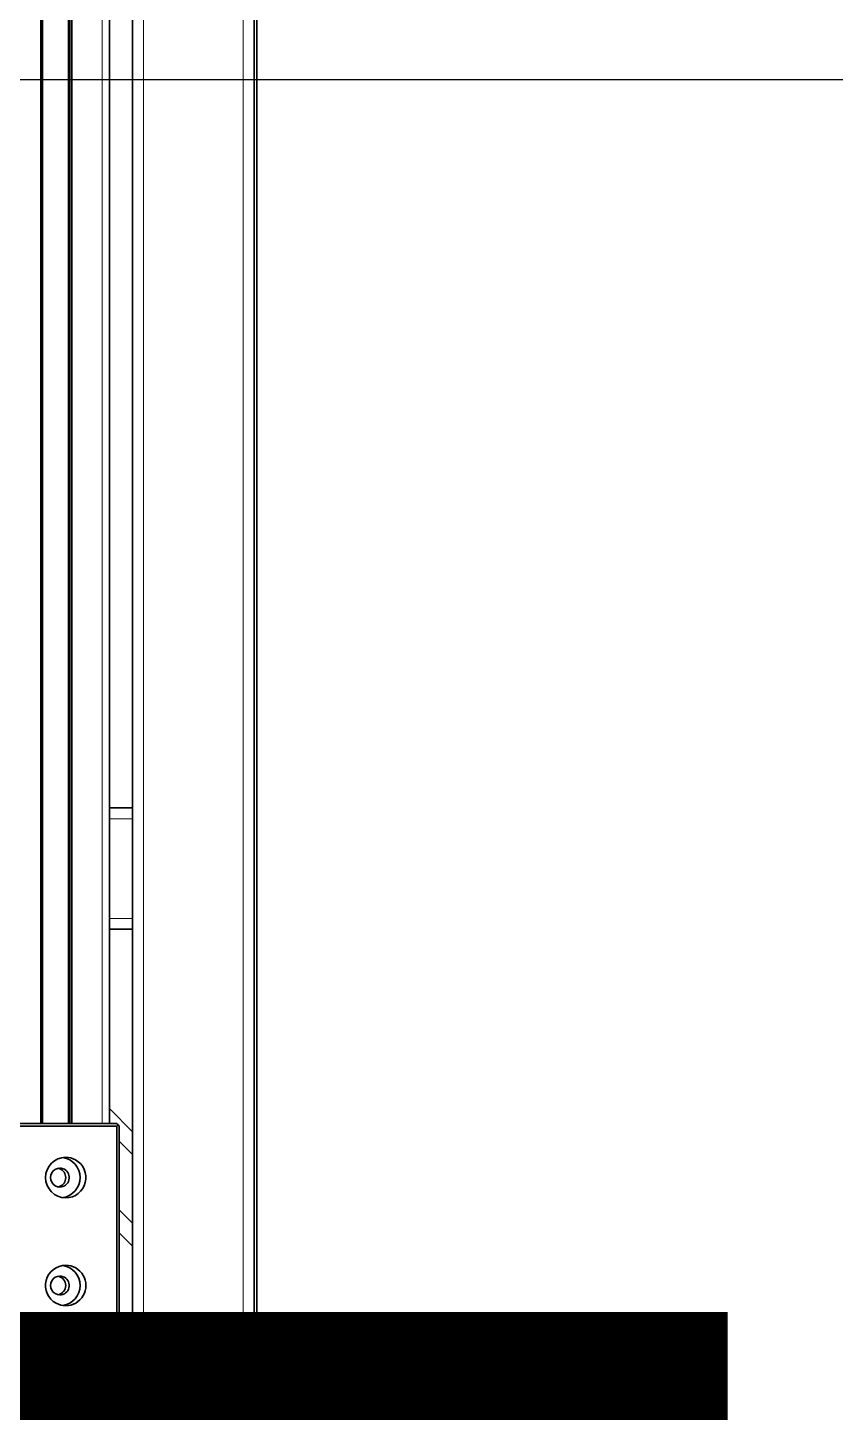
# Model space of a CAD drawing. Header units: inches. Extents: x 185496 to 352137, y 107182 to 179410.
# Drawn here: x 238413 to 238712, y 165410 to 165924 of the extents above; entities that cross this region are included whole.
import ezdxf

# ---------------------------------------------------------------- set-up
doc = ezdxf.new("R2010")
doc.units = ezdxf.units.IN
doc.header["$MEASUREMENT"] = 0
doc.layers.add('DIM', color=2, linetype='Continuous')
doc.layers.add('ZSX', color=4, linetype='Continuous')

# ---------------------------------------------------------------- blocks, each defined once
blk = doc.blocks.new('生产区')
at = {"layer": 'ZSX', "color": 0, "const_width": 0.35, "elevation": -1257.5994}
blk.add_lwpolyline([(120630.4528, 1544.4298), (120678.1725, 1544.4298)], dxfattribs=at)
blk = doc.blocks.new('liaojia')
at = {"color": 7, "lineweight": 35}
for p, q in [((800143.78, -279352.72), (799128.77, -279352.72)), ((800141.27, -279353.72), (799131.27, -279353.72)), ((800141.27, -279398.72), (799131.27, -279398.72)), ((799249.27, -279407.31), (800023.27, -279407.31)), ((800023.27, -279421.2), (799249.27, -279421.2)), ((800023.27, -279421.33), (799249.27, -279421.33)), ((800023.27, -279422.13), (799249.27, -279422.13)), ((800023.27, -279422.52), (799249.27, -279422.52)), ((800023.27, -279432.09), (799249.27, -279432.09)), ((800023.27, -279432.76), (799249.27, -279432.76))]:
    blk.add_line(p, q, dxfattribs=at)
at = {"color": 7, "lineweight": 13}
for p, q in [((800141.27, -279357.72), (799131.27, -279357.72)), ((800141.27, -279394.72), (799131.27, -279394.72)), ((800023.27, -279410.05), (799249.27, -279410.05))]:
    blk.add_line(p, q, dxfattribs=at)
at = {"color": 7, "lineweight": 35, "ltscale": 0.021455}
for p, q in [((799906.27, -279407.31), (799906.27, -279398.72)), ((799951.27, -279407.31), (799951.27, -279398.72))]:
    blk.add_line(p, q, dxfattribs=at)
at = {"color": 7, "lineweight": 13, "ltscale": 0.021455}
for p, q in [((799910.27, -279407.31), (799910.27, -279398.72)), ((799947.27, -279407.31), (799947.27, -279398.72))]:
    blk.add_line(p, q, dxfattribs=at)
at = {"color": 7, "lineweight": 35, "ltscale": 0.030342}
blk.add_line((800026.27, -279398.72), (800017.69, -279407.31), dxfattribs=at)
at = {"color": 7, "lineweight": 13, "ltscale": 0.01744}
for p, q in [((800034.76, -279398.72), (800029.83, -279403.66)), ((800060.21, -279398.72), (800055.28, -279403.66))]:
    blk.add_line(p, q, dxfattribs=at)
at = {"color": 7, "lineweight": 35, "ltscale": 0.017439}
blk.add_line((800068.7, -279398.72), (800063.77, -279403.66), dxfattribs=at)
at = {"color": 7, "lineweight": 35, "ltscale": 0.012331}
blk.add_line((800096.27, -279403.66), (800096.27, -279398.72), dxfattribs=at)
at = {"color": 7, "lineweight": 13, "ltscale": 0.012331}
blk.add_line((800100.27, -279403.66), (800100.27, -279398.72), dxfattribs=at)
at = {"color": 7, "lineweight": 35, "ltscale": 0.001843}
for p, q in [((800023.77, -279404.11), (800023.27, -279404.65)), ((800102.77, -279404.11), (800103.27, -279404.65))]:
    blk.add_line(p, q, dxfattribs=at)
at = {"color": 7, "lineweight": 35, "ltscale": 0.094638}
for p, q in [((800023.27, -279404.65), (800023.27, -279442.51)), ((800024.27, -279404.57), (800024.27, -279442.42))]:
    blk.add_line(p, q, dxfattribs=at)
at = {"color": 7, "lineweight": 35, "ltscale": 0.001689}
for p, q in [((800023.77, -279404.11), (800024.27, -279403.66)), ((800023.77, -279404.11), (800024.27, -279404.57)), ((800102.77, -279404.11), (800102.27, -279403.66)), ((800102.77, -279404.11), (800102.27, -279404.57))]:
    blk.add_line(p, q, dxfattribs=at)
at = {"color": 7, "lineweight": 35, "ltscale": 0.195}
for p, q in [((800102.27, -279403.66), (800024.27, -279403.66)), ((800102.27, -279404.57), (800024.27, -279404.57))]:
    blk.add_line(p, q, dxfattribs=at)
at = {"color": 7, "lineweight": 35, "ltscale": 0.144448}
for p, q in [((800102.27, -279462.35), (800102.27, -279404.57)), ((800103.27, -279462.43), (800103.27, -279404.65))]:
    blk.add_line(p, q, dxfattribs=at)
at = {"color": 7, "lineweight": 35, "ltscale": 0.0675}
for p, q in [((800103.27, -279407.31), (800130.27, -279407.31)), ((800130.27, -279421.2), (800103.27, -279421.2)), ((800130.27, -279421.33), (800103.27, -279421.33)), ((800130.27, -279422.13), (800103.27, -279422.13)), ((800130.27, -279422.52), (800103.27, -279422.52)), ((800130.27, -279432.09), (800103.27, -279432.09)), ((800130.27, -279432.76), (800103.27, -279432.76))]:
    blk.add_line(p, q, dxfattribs=at)
at = {"color": 7, "lineweight": 13, "ltscale": 0.0675}
blk.add_line((800130.27, -279410.05), (800103.27, -279410.05), dxfattribs=at)
at = {"color": 7, "lineweight": 35, "ltscale": 0.006846}
blk.add_line((800130.27, -279410.05), (800130.27, -279407.31), dxfattribs=at)
at = {"color": 7, "lineweight": 35, "ltscale": 0.027503}
blk.add_line((800141.28, -279408.72), (800130.27, -279408.72), dxfattribs=at)
at = {"color": 7, "lineweight": 35, "ltscale": 0.027893}
for p, q in [((800130.27, -279421.2), (800130.27, -279410.05)), ((800130.27, -279443.92), (800130.27, -279432.76))]:
    blk.add_line(p, q, dxfattribs=at)
at = {"color": 7, "lineweight": 35, "ltscale": 0.020783}
for p, q in [((800103.77, -279423.78), (800103.77, -279432.09)), ((800113.77, -279423.78), (800113.77, -279432.09))]:
    blk.add_line(p, q, dxfattribs=at)
at = {"color": 7, "lineweight": 35, "ltscale": 0.00032692}
blk.add_line((800130.27, -279421.33), (800130.27, -279421.2), dxfattribs=at)
at = {"color": 7, "lineweight": 35, "ltscale": 0.001992}
blk.add_line((800130.27, -279422.13), (800130.27, -279421.33), dxfattribs=at)
at = {"color": 7, "lineweight": 35, "ltscale": 0.000980377}
blk.add_line((800130.27, -279422.52), (800130.27, -279422.13), dxfattribs=at)
at = {"color": 7, "lineweight": 35, "ltscale": 0.023925}
blk.add_line((800130.27, -279432.09), (800130.27, -279422.52), dxfattribs=at)
at = {"color": 7, "lineweight": 35, "ltscale": 0.001665}
blk.add_line((800130.27, -279432.76), (800130.27, -279432.09), dxfattribs=at)
at = {"color": 7, "lineweight": 35}
blk.add_arc((800100.27, -279394.72), 4, 269.291, 270, dxfattribs=at)
for centre, major_axis, start_param, end_param in [((800043.27, -279423.5), (7.5, 0), 6.283156, 8.924778), ((800043.27, -279423.5), (7.5, 0), 2.641593, 3.141564), ((800043.27, -279425.67), (-7.5, 0), 3.287917, 6.136844), ((800083.27, -279423.5), (7.5, 0), 6.283156, 9.424749), ((800083.27, -279425.67), (-7.5, 0), 3.287917, 6.136844), ((800043.27, -279423.5), (7.5, 0), 3.141564, 6.283156), ((800043.27, -279425.67), (-3.5, 0), 5.783185, 6.283156), ((800043.27, -279425.67), (-3.5, 0), 6.283156, 9.424749), ((800043.27, -279426.98), (3.5, 0), 2.641593, 2.952999), ((800043.27, -279425.67), (-3.5, 0), 3.141564, 5.783185), ((800043.27, -279426.98), (3.5, 0), 0.188579, 2.641593), ((800083.27, -279423.5), (7.5, 0), 3.141564, 5.783185), ((800083.27, -279425.67), (-3.5, 0), 5.783185, 6.283156), ((800083.27, -279425.67), (-3.5, 0), 6.283156, 9.424749), ((800083.27, -279426.98), (3.5, 0), 0.188579, 2.952999), ((800083.27, -279425.67), (-3.5, 0), 3.141564, 5.783185), ((800083.27, -279423.5), (7.5, 0), 5.783185, 6.283156)]:
    blk.add_ellipse(centre, major_axis=major_axis, ratio=0.996195, start_param=start_param, end_param=end_param, dxfattribs=at)

msp = doc.modelspace()

# ---------------------------------------------------------------- linework, layer by layer
at = {"color": 5, "ltscale": 100}
msp.add_line((237095.92, 165904.49, 276290.76), (243239.9, 165904.49), dxfattribs=at)

# ---------------------------------------------------------------- block references
at = {"color": 30, "rotation": 270}
msp.add_blockref('liaojia', (517850.65, 965540.76, 276290.76), dxfattribs=at)
at = {"layer": 'DIM', "xscale": 150, "yscale": 150, "zscale": 150}
msp.add_blockref('生产区', (-17863053.45, -66243.05, 276290.76), dxfattribs=at)

doc.saveas('drawing.dxf')
